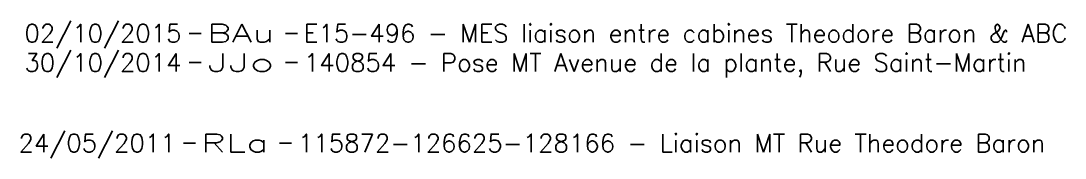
# Model space of a CAD drawing. Header units: millimetres. Extents: x 183999 to 184984, y 126000 to 127000.
# Drawn here: x 184510.77 to 184554.38, y 126760.26 to 126765.98 of the extents above; entities that cross this region are included whole.
import ezdxf
from ezdxf.enums import TextEntityAlignment as Align

# ---------------------------------------------------------------- set-up
doc = ezdxf.new("R2010")
doc.units = ezdxf.units.MM
doc.layers.get('0').update_dxf_attribs({"linetype": 'CONTINUOUS'})
doc.layers.add('M_910', color=7, linetype='CONTINUOUS', plot=False)
doc.styles.get("Standard").update_dxf_attribs({"font": 'romans.shx', "width": 0.85})

# ---------------------------------------------------------------- blocks, each defined once
blk = doc.blocks.new('GIS_MODF')
at = {"color": 0, "linetype": 'Continuous', "flags": 128}
for points in [[(-2.257, -0.012), (-1.757, -0.012)], [(1.758, -0.012), (2.258, -0.012)]]:
    blk.add_lwpolyline(points, dxfattribs=at)
at = {"color": 0, "linetype": 'Continuous'}
blk.add_attdef('DATE', text='', height=0.75, dxfattribs=at).set_placement((-2.583, -0.387), align=Align.RIGHT)
at = {"color": 0, "linetype": 'Continuous', "width": 3.590909}
blk.add_attdef('USER', text='', height=0.75, dxfattribs=at).set_placement((-1.516, -0.387), (1.306, -0.387), align=Align.FIT)
at = {"color": 0, "linetype": 'Continuous'}
blk.add_attdef('DESC', (2.528, -0.387), '', height=0.75, dxfattribs=at)

msp = doc.modelspace()

# ---------------------------------------------------------------- block references
at = {"layer": 'M_910'}
ref = msp.add_blockref('GIS_MODF', (184520.058, 126765.472), dxfattribs=at)
ref.add_attrib('DATE', '02/10/2015', dxfattribs={"layer": '0', "color": 0, "linetype": 'Continuous', "height": 0.75}).set_placement((184517.476, 126765.086), align=Align.RIGHT)
ref.add_attrib('USER', 'BAu', dxfattribs={"layer": '0', "color": 0, "linetype": 'Continuous', "height": 0.75, "width": 1.462963}).set_placement((184518.542, 126765.086), (184521.364, 126765.086), align=Align.FIT)
ref.add_attrib('DESC', 'E15-496 - MES liaison entre cabines Theodore Baron & ABC', (184522.586, 126765.086), dxfattribs={"layer": '0', "color": 0, "linetype": 'Continuous', "height": 0.75})
ref = msp.add_blockref('GIS_MODF', (184520.058, 126764.253), dxfattribs=at)
ref.add_attrib('DATE', '30/10/2014', dxfattribs={"layer": '0', "color": 0, "linetype": 'Continuous', "height": 0.75}).set_placement((184517.476, 126763.866), align=Align.RIGHT)
ref.add_attrib('USER', 'JJo', dxfattribs={"layer": '0', "color": 0, "linetype": 'Continuous', "height": 0.75, "width": 1.645833}).set_placement((184518.542, 126763.866), (184521.364, 126763.866), align=Align.FIT)
ref.add_attrib('DESC', '140854 - Pose MT Avenue de la plante, Rue Saint-Martin', (184522.586, 126763.866), dxfattribs={"layer": '0', "color": 0, "linetype": 'Continuous', "height": 0.75})
ref = msp.add_blockref('GIS_MODF', (184519.812, 126760.893), dxfattribs=at)
ref.add_attrib('DATE', '24/05/2011', dxfattribs={"layer": '0', "color": 0, "linetype": 'Continuous', "height": 0.75}).set_placement((184517.229, 126760.507), align=Align.RIGHT)
ref.add_attrib('USER', 'RLa', dxfattribs={"layer": '0', "color": 0, "linetype": 'Continuous', "height": 0.75, "width": 1.490566}).set_placement((184518.296, 126760.507), (184521.117, 126760.507), align=Align.FIT)
ref.add_attrib('DESC', '115872-126625-128166 - Liaison MT Rue Theodore Baron', (184522.339, 126760.507), dxfattribs={"layer": '0', "color": 0, "linetype": 'Continuous', "height": 0.75})

doc.saveas('drawing.dxf')
